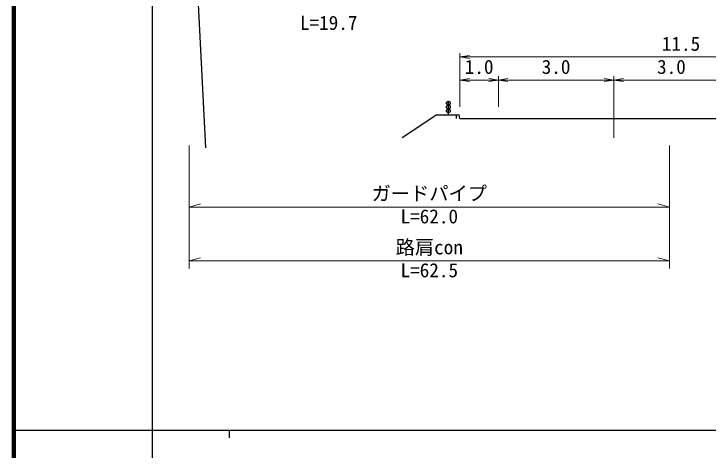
# Model space of a CAD drawing. Units: millimetres, scale not verified, with parts at other scales. Extents: x 40000 to 680000, y 20000 to 380000.
# Drawn here: x 40000 to 130273, y 202409 to 259096 of the extents above; entities that cross this region are included whole.
import ezdxf
from ezdxf.enums import TextEntityAlignment as Align

# ---------------------------------------------------------------- set-up
doc = ezdxf.new("R2010")
doc.units = ezdxf.units.MM
doc.header["$LTSCALE"] = 1000
doc.header["$PDMODE"] = 32
doc.header["$PDSIZE"] = 500
doc.linetypes.add('CHAIN', pattern=[18.5, 12, -1.5, 3.5, -1.5])
for name, color, linetype, lineweight in [('M-BGD', 7, 'Continuous', 25), ('M-BMK', 2, 'CHAIN', 13), ('M-BMK-OTRS', 5, 'Continuous', 25), ('M-STR-HTXT', 7, 'Continuous', 13), ('M-TTL', 2, 'Continuous', 140), ('M-TTL-BAND', 7, 'Continuous', 25)]:
    doc.layers.add(name, color=color, linetype=linetype, lineweight=lineweight)
doc.styles.add('ＭＳ ゴシック', font='')
doc.styles.get('ＭＳ ゴシック').set_extended_font_data('MS Gothic')

# ---------------------------------------------------------------- blocks, each defined once
blk = doc.blocks.new('open_arrow')
at = {"color": 0, "linetype": 'Continuous', "lineweight": -2}
blk.add_lwpolyline([(7.5, 1.25), (0, 0), (7.5, -1.25)], dxfattribs=at)

msp = doc.modelspace()

# ---------------------------------------------------------------- linework, layer by layer
at = {"layer": 'M-BGD'}
for p, q in [((96500, 246000), (96496, 247792)), ((95000, 246000), (90500, 243000)), ((95000, 246000), (97914, 246000)), ((97500, 246000), (97500, 245500)), ((98000, 245500), (97914, 246000)), ((98000, 245500), (135500, 245500))]:
    msp.add_line(p, q, dxfattribs=at)
for centre, radius in [((96500, 247500), 50), ((96500, 247500), 40), ((96500, 247500), 30), ((96500, 247500), 20), ((96500, 247500), 20), ((96500, 247500), 20), ((96500, 247000), 50), ((96500, 246500), 50), ((96500, 247000), 40), ((96500, 246500), 40), ((96500, 247000), 30), ((96500, 246500), 30), ((96500, 247000), 20), ((96500, 247000), 20), ((96500, 247000), 20), ((96500, 246500), 20), ((96500, 246500), 20), ((96500, 246500), 20)]:
    msp.add_circle(centre, radius, dxfattribs=at)
for p in [(96500, 247500), (96500, 247000), (96500, 246500)]:
    msp.add_point(p, dxfattribs=at)
at = {"layer": 'M-BMK'}
msp.add_line((118000, 248000), (118000, 243000), dxfattribs=at)
at = {"layer": 'M-BMK-OTRS'}
msp.add_line((64958, 241709), (62424, 291645), dxfattribs=at)
at = {"layer": 'M-STR-HTXT'}
for p, q in [((98000, 247000), (98000, 254000)), ((98000, 253500), (103000, 253500)), ((103000, 253500), (118000, 253500)), ((118000, 253500), (133000, 253500)), ((103000, 247000), (103000, 251000)), ((118000, 247000), (118000, 251000)), ((98000, 250500), (99250, 250708)), ((98000, 250500), (99250, 250292)), ((98000, 250500), (103000, 250500)), ((103000, 250500), (101750, 250708)), ((103000, 250500), (101750, 250292)), ((103000, 250500), (104250, 250708)), ((103000, 250500), (104250, 250292)), ((103000, 250500), (118000, 250500)), ((118000, 250500), (116750, 250708)), ((118000, 250500), (116750, 250292)), ((118000, 250500), (119250, 250708)), ((118000, 250500), (119250, 250292)), ((118000, 250500), (133000, 250500)), ((62784, 226000), (62784, 242000)), ((125245, 226000), (125245, 242000)), ((62784, 234000), (64284, 234400)), ((62784, 234000), (125245, 234000)), ((125245, 234000), (123745, 234400)), ((62784, 227000), (64284, 227400)), ((62784, 227000), (125245, 227000)), ((125245, 227000), (123745, 227400))]:
    msp.add_line(p, q, dxfattribs=at)
at = {"layer": 'M-TTL'}
msp.add_line((40000, 380000), (40000, 20000), dxfattribs=at)
at = {"layer": 'M-TTL-BAND'}
for p, q in [((58000, 370000), (58000, 20000)), ((40000, 205000), (579000, 205000)), ((68000, 205000), (68000, 204000))]:
    msp.add_line(p, q, dxfattribs=at)

# ---------------------------------------------------------------- block references
at = {"layer": 'M-STR-HTXT', "xscale": 167, "yscale": 167}
msp.add_blockref('open_arrow', (98000, 253500), dxfattribs=at)

# ---------------------------------------------------------------- texts
at = {"layer": 'M-STR-HTXT', "style": 'ＭＳ ゴシック'}
msp.add_text('L=19.7', height=1833, dxfattribs=at).set_placement((77197, 256471), align=Align.BOTTOM_LEFT)
for s, p in [('11.5', (126750, 253750)), ('1.0', (100500, 250750)), ('3.0', (110500, 250750)), ('3.0', (125500, 250750)), ('ガードパイプ', (94015, 234300)), ('路肩con', (94015, 227300))]:
    msp.add_text(s, height=1833, dxfattribs=at).set_placement(p, align=Align.BOTTOM_CENTER)
for s, p in [('L=62.0', (94015, 233700)), ('L=62.5', (94015, 226700))]:
    msp.add_text(s, height=1833, dxfattribs=at).set_placement(p, align=Align.TOP_CENTER)

doc.saveas('drawing.dxf')
